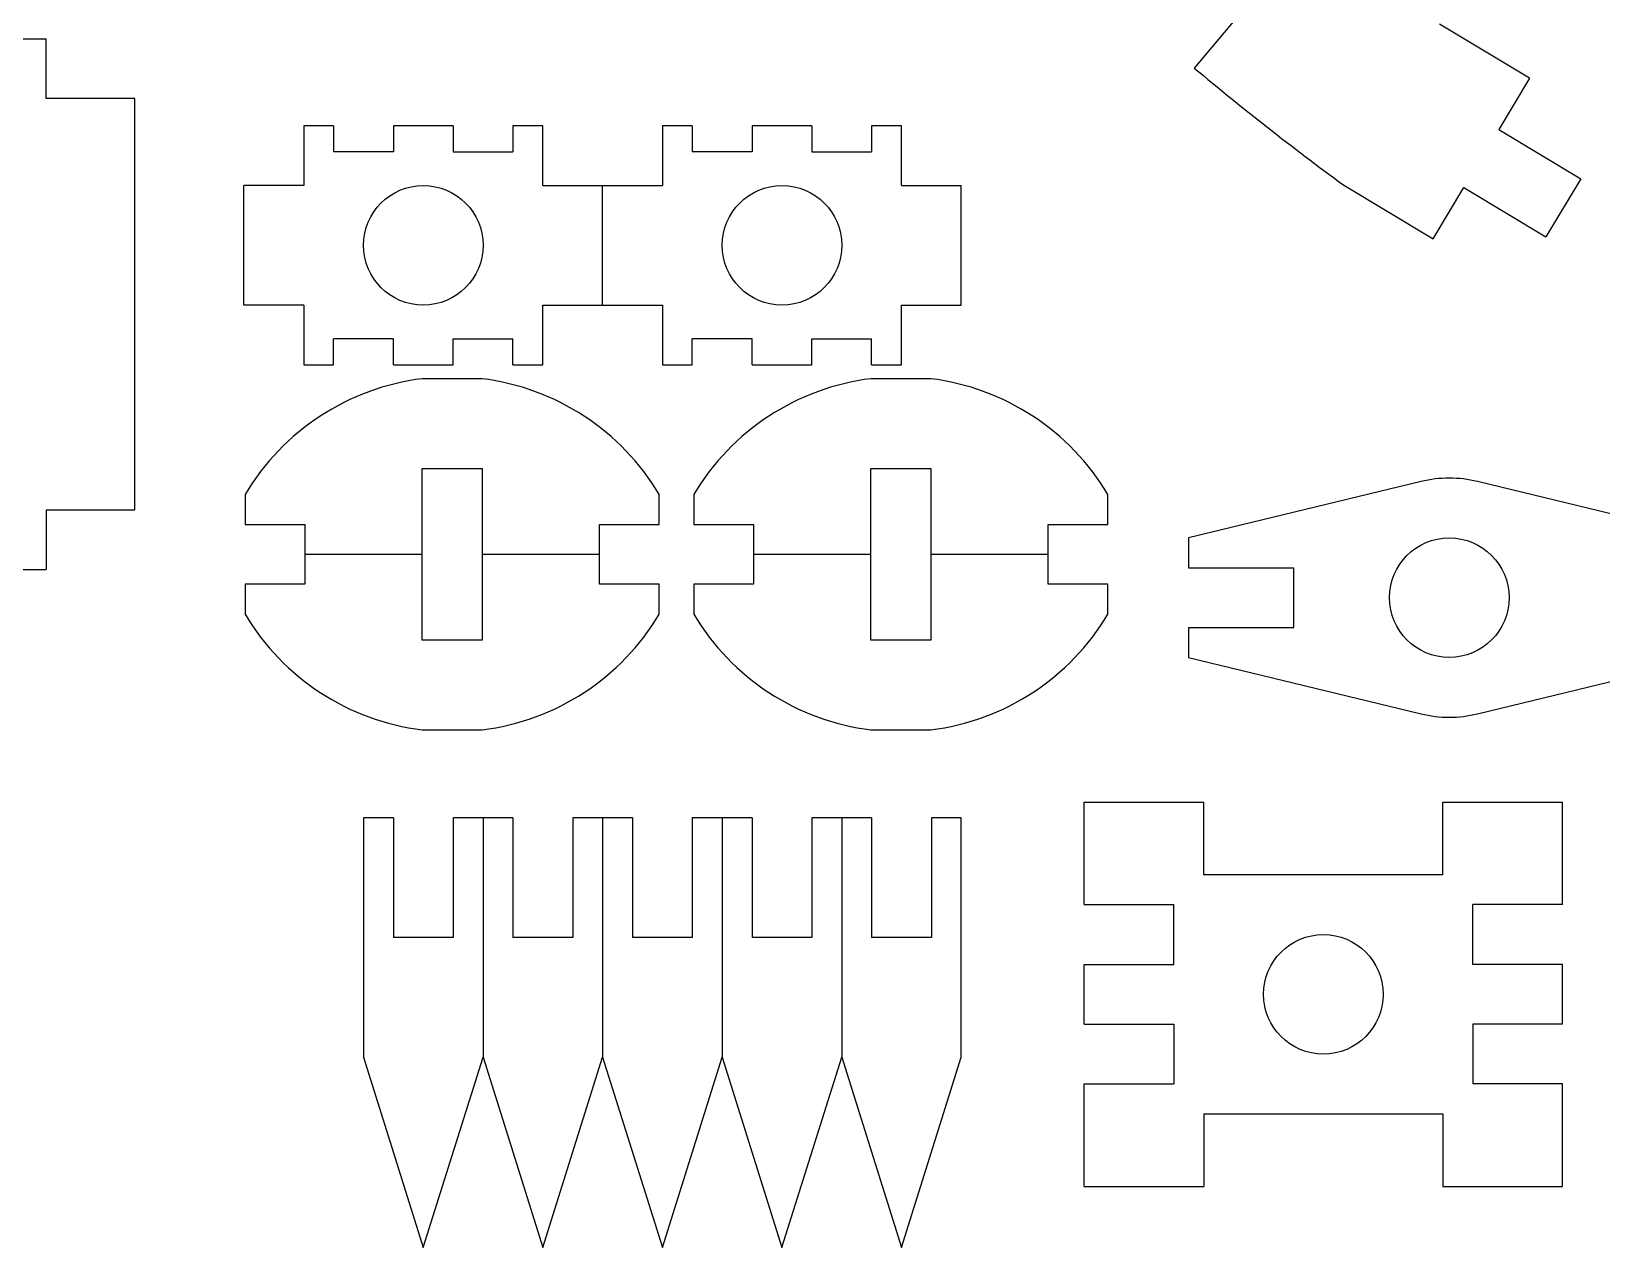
# Model space of a CAD drawing. Header units: inches. Extents: x -2.8 to 8.9, y -1.6 to 9.8.
# Drawn here: x 0.911 to 3.865, y 2.452 to 4.741 of the extents above; entities that cross this region are included whole.
import ezdxf

# ---------------------------------------------------------------- set-up
doc = ezdxf.new("R2010")
doc.units = ezdxf.units.IN
doc.header["$MEASUREMENT"] = 0
doc.layers.add('Capa 1', color=7, linetype='Continuous')

# ---------------------------------------------------------------- blocks, each defined once
blk = doc.blocks.new('block 32')
at = {"layer": 'Capa 1', "color": 7, "lineweight": 25, "true_color": 0xffffff}
blk.add_lwpolyline([(110.52, 384.05), (110.52, 461.45)], dxfattribs=at)
blk = doc.blocks.new('block 155')
at = {"layer": 'Capa 1', "color": 7, "lineweight": 25, "true_color": 0xffffff}
blk.add_lwpolyline([(131.28, 386.92), (131.28, 381.3)], dxfattribs=at)
blk = doc.blocks.new('block 156')
at = {"layer": 'Capa 1', "color": 7, "lineweight": 25, "true_color": 0xffffff}
blk.add_lwpolyline([(131.28, 370.05), (131.28, 364.42)], dxfattribs=at)
blk = doc.blocks.new('block 157')
at = {"layer": 'Capa 1', "color": 7, "lineweight": 25, "true_color": 0xffffff}
blk.add_lwpolyline([(142.53, 381.3), (142.53, 370.05)], dxfattribs=at)
blk = doc.blocks.new('block 158')
at = {"layer": 'Capa 1', "color": 7, "lineweight": 25, "true_color": 0xffffff}
blk.add_lwpolyline([(153.56, 281.06), (164.81, 245.2)], dxfattribs=at)
blk = doc.blocks.new('block 159')
at = {"layer": 'Capa 1', "color": 7, "lineweight": 25, "true_color": 0xffffff}
blk.add_lwpolyline([(147.94, 456.33), (147.94, 451.4)], dxfattribs=at)
blk = doc.blocks.new('block 160')
at = {"layer": 'Capa 1', "color": 7, "lineweight": 25, "true_color": 0xffffff}
blk.add_lwpolyline([(147.94, 411.33), (147.94, 416.26)], dxfattribs=at)
blk = doc.blocks.new('block 161')
at = {"layer": 'Capa 1', "color": 7, "lineweight": 25, "true_color": 0xffffff}
blk.add_lwpolyline([(153.56, 326.06), (153.56, 281.06)], dxfattribs=at)
blk = doc.blocks.new('block 162')
at = {"layer": 'Capa 1', "color": 7, "lineweight": 25, "true_color": 0xffffff}
blk.add_lwpolyline([(159.19, 456.33), (159.19, 451.4)], dxfattribs=at)
blk = doc.blocks.new('block 163')
at = {"layer": 'Capa 1', "color": 7, "lineweight": 25, "true_color": 0xffffff}
blk.add_lwpolyline([(159.19, 411.33), (159.19, 416.26)], dxfattribs=at)
blk = doc.blocks.new('block 164')
at = {"layer": 'Capa 1', "color": 7, "lineweight": 25, "true_color": 0xffffff}
blk.add_lwpolyline([(176.06, 281.06), (187.31, 245.2)], dxfattribs=at)
blk = doc.blocks.new('block 165')
at = {"layer": 'Capa 1', "color": 7, "lineweight": 25, "true_color": 0xffffff}
blk.add_lwpolyline([(164.63, 359.49), (164.63, 391.85)], dxfattribs=at)
blk = doc.blocks.new('block 166')
at = {"layer": 'Capa 1', "color": 7, "lineweight": 25, "true_color": 0xffffff}
blk.add_lwpolyline([(170.44, 456.33), (170.44, 451.4)], dxfattribs=at)
blk = doc.blocks.new('block 167')
at = {"layer": 'Capa 1', "color": 7, "lineweight": 25, "true_color": 0xffffff}
blk.add_lwpolyline([(170.44, 411.33), (170.44, 416.26)], dxfattribs=at)
blk = doc.blocks.new('block 168')
at = {"layer": 'Capa 1', "color": 7, "lineweight": 25, "true_color": 0xffffff}
blk.add_lwpolyline([(175.88, 391.85), (175.88, 359.49)], dxfattribs=at)
blk = doc.blocks.new('block 169')
at = {"layer": 'Capa 1', "color": 7, "lineweight": 25, "true_color": 0xffffff}
blk.add_lwpolyline([(176.06, 326.06), (176.06, 281.06)], dxfattribs=at)
blk = doc.blocks.new('block 170')
at = {"layer": 'Capa 1', "color": 7, "lineweight": 25, "true_color": 0xffffff}
blk.add_lwpolyline([(181.69, 456.33), (181.69, 451.4)], dxfattribs=at)
blk = doc.blocks.new('block 171')
at = {"layer": 'Capa 1', "color": 7, "lineweight": 25, "true_color": 0xffffff}
blk.add_lwpolyline([(181.69, 411.33), (181.69, 416.26)], dxfattribs=at)
blk = doc.blocks.new('block 172')
at = {"layer": 'Capa 1', "color": 7, "lineweight": 25, "true_color": 0xffffff}
blk.add_lwpolyline([(198.56, 281.06), (209.81, 245.2)], dxfattribs=at)
blk = doc.blocks.new('block 173')
at = {"layer": 'Capa 1', "color": 7, "lineweight": 25, "true_color": 0xffffff}
blk.add_lwpolyline([(197.97, 370.05), (197.97, 381.3)], dxfattribs=at)
blk = doc.blocks.new('block 174')
at = {"layer": 'Capa 1', "color": 7, "lineweight": 25, "true_color": 0xffffff}
blk.add_lwpolyline([(198.56, 326.06), (198.56, 281.06)], dxfattribs=at)
blk = doc.blocks.new('block 175')
at = {"layer": 'Capa 1', "color": 7, "lineweight": 25, "true_color": 0xffffff}
blk.add_lwpolyline([(221.06, 281.06), (232.31, 245.2)], dxfattribs=at)
blk = doc.blocks.new('block 176')
at = {"layer": 'Capa 1', "color": 7, "lineweight": 25, "true_color": 0xffffff}
blk.add_lwpolyline([(209.22, 364.42), (209.22, 370.05)], dxfattribs=at)
blk = doc.blocks.new('block 177')
at = {"layer": 'Capa 1', "color": 7, "lineweight": 25, "true_color": 0xffffff}
blk.add_lwpolyline([(209.22, 381.3), (209.22, 386.92)], dxfattribs=at)
blk = doc.blocks.new('block 178')
at = {"layer": 'Capa 1', "color": 7, "lineweight": 25, "true_color": 0xffffff}
blk.add_lwpolyline([(215.44, 456.33), (215.44, 451.4)], dxfattribs=at)
blk = doc.blocks.new('block 179')
at = {"layer": 'Capa 1', "color": 7, "lineweight": 25, "true_color": 0xffffff}
blk.add_lwpolyline([(215.44, 411.33), (215.44, 416.26)], dxfattribs=at)
blk = doc.blocks.new('block 180')
at = {"layer": 'Capa 1', "color": 7, "lineweight": 25, "true_color": 0xffffff}
blk.add_lwpolyline([(215.7, 386.92), (215.7, 381.3)], dxfattribs=at)
blk = doc.blocks.new('block 181')
at = {"layer": 'Capa 1', "color": 7, "lineweight": 25, "true_color": 0xffffff}
blk.add_lwpolyline([(215.7, 370.05), (215.7, 364.42)], dxfattribs=at)
blk = doc.blocks.new('block 182')
at = {"layer": 'Capa 1', "color": 7, "lineweight": 25, "true_color": 0xffffff}
blk.add_lwpolyline([(221.06, 326.06), (221.06, 281.06)], dxfattribs=at)
blk = doc.blocks.new('block 183')
at = {"layer": 'Capa 1', "color": 7, "lineweight": 25, "true_color": 0xffffff}
blk.add_lwpolyline([(164.81, 245.2), (176.06, 281.06)], dxfattribs=at)
blk = doc.blocks.new('block 184')
at = {"layer": 'Capa 1', "color": 7, "lineweight": 25, "true_color": 0xffffff}
blk.add_lwpolyline([(226.69, 456.33), (226.69, 451.4)], dxfattribs=at)
blk = doc.blocks.new('block 185')
at = {"layer": 'Capa 1', "color": 7, "lineweight": 25, "true_color": 0xffffff}
blk.add_lwpolyline([(226.69, 411.33), (226.69, 416.26)], dxfattribs=at)
blk = doc.blocks.new('block 186')
at = {"layer": 'Capa 1', "color": 7, "lineweight": 25, "true_color": 0xffffff}
blk.add_lwpolyline([(226.95, 381.3), (226.95, 370.05)], dxfattribs=at)
blk = doc.blocks.new('block 187')
at = {"layer": 'Capa 1', "color": 7, "lineweight": 25, "true_color": 0xffffff}
blk.add_lwpolyline([(237.94, 456.33), (237.94, 451.4)], dxfattribs=at)
blk = doc.blocks.new('block 188')
at = {"layer": 'Capa 1', "color": 7, "lineweight": 25, "true_color": 0xffffff}
blk.add_lwpolyline([(237.94, 411.33), (237.94, 416.26)], dxfattribs=at)
blk = doc.blocks.new('block 189')
at = {"layer": 'Capa 1', "color": 7, "lineweight": 25, "true_color": 0xffffff}
blk.add_lwpolyline([(187.31, 245.2), (198.56, 281.06)], dxfattribs=at)
blk = doc.blocks.new('block 190')
at = {"layer": 'Capa 1', "color": 7, "lineweight": 25, "true_color": 0xffffff}
blk.add_lwpolyline([(243.56, 281.06), (254.81, 245.2)], dxfattribs=at)
blk = doc.blocks.new('block 191')
at = {"layer": 'Capa 1', "color": 7, "lineweight": 25, "true_color": 0xffffff}
blk.add_lwpolyline([(243.56, 326.06), (243.56, 281.06)], dxfattribs=at)
blk = doc.blocks.new('block 192')
at = {"layer": 'Capa 1', "color": 7, "lineweight": 25, "true_color": 0xffffff}
blk.add_lwpolyline([(249.05, 359.49), (249.05, 391.85)], dxfattribs=at)
blk = doc.blocks.new('block 193')
at = {"layer": 'Capa 1', "color": 7, "lineweight": 25, "true_color": 0xffffff}
blk.add_lwpolyline([(249.19, 456.33), (249.19, 451.4)], dxfattribs=at)
blk = doc.blocks.new('block 194')
at = {"layer": 'Capa 1', "color": 7, "lineweight": 25, "true_color": 0xffffff}
blk.add_lwpolyline([(249.19, 411.33), (249.19, 416.26)], dxfattribs=at)
blk = doc.blocks.new('block 195')
at = {"layer": 'Capa 1', "color": 7, "lineweight": 25, "true_color": 0xffffff}
blk.add_lwpolyline([(260.3, 391.85), (260.3, 359.49)], dxfattribs=at)
blk = doc.blocks.new('block 196')
at = {"layer": 'Capa 1', "color": 7, "lineweight": 25, "true_color": 0xffffff}
blk.add_lwpolyline([(209.81, 245.2), (221.06, 281.06)], dxfattribs=at)
blk = doc.blocks.new('block 197')
at = {"layer": 'Capa 1', "color": 7, "lineweight": 25, "true_color": 0xffffff}
blk.add_lwpolyline([(266.06, 281.06), (266.06, 326.06)], dxfattribs=at)
blk = doc.blocks.new('block 198')
at = {"layer": 'Capa 1', "color": 7, "lineweight": 25, "true_color": 0xffffff}
blk.add_lwpolyline([(232.31, 245.2), (243.56, 281.06)], dxfattribs=at)
blk = doc.blocks.new('block 199')
at = {"layer": 'Capa 1', "color": 7, "lineweight": 25, "true_color": 0xffffff}
blk.add_lwpolyline([(332.47, 494.09), (309.9, 467.2)], dxfattribs=at)
blk = doc.blocks.new('block 200')
at = {"layer": 'Capa 1', "color": 7, "lineweight": 25, "true_color": 0xffffff}
blk.add_lwpolyline([(282.39, 370.05), (282.39, 381.3)], dxfattribs=at)
blk = doc.blocks.new('block 201')
at = {"layer": 'Capa 1', "color": 7, "lineweight": 25, "true_color": 0xffffff}
blk.add_lwpolyline([(289.2, 256.69), (289.2, 276)], dxfattribs=at)
blk = doc.blocks.new('block 202')
at = {"layer": 'Capa 1', "color": 7, "lineweight": 25, "true_color": 0xffffff}
blk.add_lwpolyline([(289.2, 287.25), (289.2, 298.5)], dxfattribs=at)
blk = doc.blocks.new('block 203')
at = {"layer": 'Capa 1', "color": 7, "lineweight": 25, "true_color": 0xffffff}
blk.add_lwpolyline([(289.2, 309.75), (289.2, 329.05)], dxfattribs=at)
blk = doc.blocks.new('block 204')
at = {"layer": 'Capa 1', "color": 7, "lineweight": 25, "true_color": 0xffffff}
blk.add_lwpolyline([(293.64, 364.42), (293.64, 370.05)], dxfattribs=at)
blk = doc.blocks.new('block 205')
at = {"layer": 'Capa 1', "color": 7, "lineweight": 25, "true_color": 0xffffff}
blk.add_lwpolyline([(293.64, 381.3), (293.64, 386.92)], dxfattribs=at)
blk = doc.blocks.new('block 206')
at = {"layer": 'Capa 1', "color": 7, "lineweight": 25, "true_color": 0xffffff}
blk.add_lwpolyline([(254.81, 245.2), (266.06, 281.06)], dxfattribs=at)
blk = doc.blocks.new('block 207')
at = {"layer": 'Capa 1', "color": 7, "lineweight": 25, "true_color": 0xffffff}
blk.add_lwpolyline([(289.2, 256.69), (311.7, 256.69)], dxfattribs=at)
blk = doc.blocks.new('block 208')
at = {"layer": 'Capa 1', "color": 7, "lineweight": 25, "true_color": 0xffffff}
blk.add_lwpolyline([(356.7, 256.69), (379.2, 256.69)], dxfattribs=at)
blk = doc.blocks.new('block 209')
at = {"layer": 'Capa 1', "color": 7, "lineweight": 25, "true_color": 0xffffff}
blk.add_lwpolyline([(311.7, 270.37), (356.7, 270.37)], dxfattribs=at)
blk = doc.blocks.new('block 210')
at = {"layer": 'Capa 1', "color": 7, "lineweight": 25, "true_color": 0xffffff}
blk.add_lwpolyline([(306.07, 287.25), (306.07, 276)], dxfattribs=at)
blk = doc.blocks.new('block 211')
at = {"layer": 'Capa 1', "color": 7, "lineweight": 25, "true_color": 0xffffff}
blk.add_lwpolyline([(306.07, 298.5), (306.07, 309.75)], dxfattribs=at)
blk = doc.blocks.new('block 212')
at = {"layer": 'Capa 1', "color": 7, "lineweight": 25, "true_color": 0xffffff}
blk.add_lwpolyline([(311.7, 270.37), (311.7, 256.69)], dxfattribs=at)
blk = doc.blocks.new('block 213')
at = {"layer": 'Capa 1', "color": 7, "lineweight": 25, "true_color": 0xffffff}
blk.add_lwpolyline([(311.7, 315.37), (311.7, 329.05)], dxfattribs=at)
blk = doc.blocks.new('block 214')
at = {"layer": 'Capa 1', "color": 7, "lineweight": 25, "true_color": 0xffffff}
blk.add_lwpolyline([(379.2, 276), (362.32, 276)], dxfattribs=at)
blk = doc.blocks.new('block 215')
at = {"layer": 'Capa 1', "color": 7, "lineweight": 25, "true_color": 0xffffff}
blk.add_lwpolyline([(289.2, 276), (306.07, 276)], dxfattribs=at)
blk = doc.blocks.new('block 216')
at = {"layer": 'Capa 1', "color": 7, "lineweight": 25, "true_color": 0xffffff}
blk.add_lwpolyline([(379.2, 287.25), (362.32, 287.25)], dxfattribs=at)
blk = doc.blocks.new('block 217')
at = {"layer": 'Capa 1', "color": 7, "lineweight": 25, "true_color": 0xffffff}
blk.add_lwpolyline([(289.2, 287.25), (306.07, 287.25)], dxfattribs=at)
blk = doc.blocks.new('block 218')
at = {"layer": 'Capa 1', "color": 7, "lineweight": 25, "true_color": 0xffffff}
blk.add_lwpolyline([(379.2, 298.5), (362.32, 298.5)], dxfattribs=at)
blk = doc.blocks.new('block 219')
at = {"layer": 'Capa 1', "color": 7, "lineweight": 25, "true_color": 0xffffff}
blk.add_lwpolyline([(289.2, 298.5), (306.07, 298.5)], dxfattribs=at)
blk = doc.blocks.new('block 220')
at = {"layer": 'Capa 1', "color": 7, "lineweight": 25, "true_color": 0xffffff}
blk.add_lwpolyline([(379.2, 309.75), (362.32, 309.75)], dxfattribs=at)
blk = doc.blocks.new('block 221')
at = {"layer": 'Capa 1', "color": 7, "lineweight": 25, "true_color": 0xffffff}
blk.add_lwpolyline([(289.2, 309.75), (306.07, 309.75)], dxfattribs=at)
blk = doc.blocks.new('block 222')
at = {"layer": 'Capa 1', "color": 7, "lineweight": 25, "true_color": 0xffffff}
blk.add_lwpolyline([(356.7, 270.37), (356.7, 256.69)], dxfattribs=at)
blk = doc.blocks.new('block 223')
at = {"layer": 'Capa 1', "color": 7, "lineweight": 25, "true_color": 0xffffff}
blk.add_lwpolyline([(356.7, 315.37), (356.7, 329.05)], dxfattribs=at)
blk = doc.blocks.new('block 224')
at = {"layer": 'Capa 1', "color": 7, "lineweight": 25, "true_color": 0xffffff}
blk.add_lwpolyline([(356.7, 315.37), (311.7, 315.37)], dxfattribs=at)
blk = doc.blocks.new('block 225')
at = {"layer": 'Capa 1', "color": 7, "lineweight": 25, "true_color": 0xffffff}
blk.add_lwpolyline([(289.2, 329.05), (311.7, 329.05)], dxfattribs=at)
blk = doc.blocks.new('block 226')
at = {"layer": 'Capa 1', "color": 7, "lineweight": 25, "true_color": 0xffffff}
blk.add_lwpolyline([(356.7, 329.05), (379.2, 329.05)], dxfattribs=at)
blk = doc.blocks.new('block 227')
at = {"layer": 'Capa 1', "color": 7, "lineweight": 25, "true_color": 0xffffff}
blk.add_lwpolyline([(362.32, 287.25), (362.32, 276)], dxfattribs=at)
blk = doc.blocks.new('block 228')
at = {"layer": 'Capa 1', "color": 7, "lineweight": 25, "true_color": 0xffffff}
blk.add_lwpolyline([(362.32, 298.5), (362.32, 309.75)], dxfattribs=at)
blk = doc.blocks.new('block 229')
at = {"layer": 'Capa 1', "color": 7, "lineweight": 25, "true_color": 0xffffff}
blk.add_lwpolyline([(164.63, 342.62), (175.88, 342.62)], dxfattribs=at)
blk = doc.blocks.new('block 230')
at = {"layer": 'Capa 1', "color": 7, "lineweight": 25, "true_color": 0xffffff}
blk.add_lwpolyline([(249.05, 342.62), (260.3, 342.62)], dxfattribs=at)
blk = doc.blocks.new('block 231')
at = {"layer": 'Capa 1', "color": 7, "lineweight": 25, "true_color": 0xffffff}
blk.add_lwpolyline([(379.2, 256.69), (379.2, 276)], dxfattribs=at)
blk = doc.blocks.new('block 232')
at = {"layer": 'Capa 1', "color": 7, "lineweight": 25, "true_color": 0xffffff}
blk.add_lwpolyline([(379.2, 287.25), (379.2, 298.5)], dxfattribs=at)
blk = doc.blocks.new('block 233')
at = {"layer": 'Capa 1', "color": 7, "lineweight": 25, "true_color": 0xffffff}
blk.add_lwpolyline([(379.2, 309.75), (379.2, 329.05)], dxfattribs=at)
blk = doc.blocks.new('block 234')
at = {"layer": 'Capa 1', "color": 7, "lineweight": 25, "true_color": 0xffffff}
blk.add_lwpolyline([(260.3, 359.49), (249.05, 359.49)], dxfattribs=at)
blk = doc.blocks.new('block 235')
at = {"layer": 'Capa 1', "color": 7, "lineweight": 25, "true_color": 0xffffff}
blk.add_lwpolyline([(175.88, 359.49), (164.63, 359.49)], dxfattribs=at)
blk = doc.blocks.new('block 236')
at = {"layer": 'Capa 1', "color": 7, "lineweight": 25, "true_color": 0xffffff}
blk.add_lwpolyline([(293.64, 370.05), (282.39, 370.05)], dxfattribs=at)
blk = doc.blocks.new('block 237')
at = {"layer": 'Capa 1', "color": 7, "lineweight": 25, "true_color": 0xffffff}
blk.add_lwpolyline([(226.95, 370.05), (215.7, 370.05)], dxfattribs=at)
blk = doc.blocks.new('block 238')
at = {"layer": 'Capa 1', "color": 7, "lineweight": 25, "true_color": 0xffffff}
blk.add_lwpolyline([(209.22, 370.05), (197.97, 370.05)], dxfattribs=at)
blk = doc.blocks.new('block 239')
at = {"layer": 'Capa 1', "color": 7, "lineweight": 25, "true_color": 0xffffff}
blk.add_lwpolyline([(142.53, 370.05), (131.28, 370.05)], dxfattribs=at)
blk = doc.blocks.new('block 240')
at = {"layer": 'Capa 1', "color": 7, "lineweight": 25, "true_color": 0xffffff}
blk.add_lwpolyline([(282.39, 375.67), (260.3, 375.67)], dxfattribs=at)
blk = doc.blocks.new('block 241')
at = {"layer": 'Capa 1', "color": 7, "lineweight": 25, "true_color": 0xffffff}
blk.add_lwpolyline([(249.05, 375.67), (226.95, 375.67)], dxfattribs=at)
blk = doc.blocks.new('block 242')
at = {"layer": 'Capa 1', "color": 7, "lineweight": 25, "true_color": 0xffffff}
blk.add_lwpolyline([(197.97, 375.67), (175.88, 375.67)], dxfattribs=at)
blk = doc.blocks.new('block 243')
at = {"layer": 'Capa 1', "color": 7, "lineweight": 25, "true_color": 0xffffff}
blk.add_lwpolyline([(164.63, 375.67), (142.53, 375.67)], dxfattribs=at)
blk = doc.blocks.new('block 244')
at = {"layer": 'Capa 1', "color": 7, "lineweight": 25, "true_color": 0xffffff}
blk.add_lwpolyline([(131.28, 381.3), (142.53, 381.3)], dxfattribs=at)
blk = doc.blocks.new('block 245')
at = {"layer": 'Capa 1', "color": 7, "lineweight": 25, "true_color": 0xffffff}
blk.add_lwpolyline([(197.97, 381.3), (209.22, 381.3)], dxfattribs=at)
blk = doc.blocks.new('block 246')
at = {"layer": 'Capa 1', "color": 7, "lineweight": 25, "true_color": 0xffffff}
blk.add_lwpolyline([(215.7, 381.3), (226.95, 381.3)], dxfattribs=at)
blk = doc.blocks.new('block 247')
at = {"layer": 'Capa 1', "color": 7, "lineweight": 25, "true_color": 0xffffff}
blk.add_lwpolyline([(282.39, 381.3), (293.64, 381.3)], dxfattribs=at)
blk = doc.blocks.new('block 248')
at = {"layer": 'Capa 1', "color": 7, "lineweight": 25, "true_color": 0xffffff}
blk.add_lwpolyline([(164.63, 391.85), (175.88, 391.85)], dxfattribs=at)
blk = doc.blocks.new('block 249')
at = {"layer": 'Capa 1', "color": 7, "lineweight": 25, "true_color": 0xffffff}
blk.add_lwpolyline([(249.05, 391.85), (260.3, 391.85)], dxfattribs=at)
blk = doc.blocks.new('block 250')
at = {"layer": 'Capa 1', "color": 7, "lineweight": 25, "true_color": 0xffffff}
blk.add_lwpolyline([(260.3, 408.73), (249.05, 408.73)], dxfattribs=at)
blk = doc.blocks.new('block 251')
at = {"layer": 'Capa 1', "color": 7, "lineweight": 25, "true_color": 0xffffff}
blk.add_lwpolyline([(175.88, 408.73), (164.63, 408.73)], dxfattribs=at)
blk = doc.blocks.new('block 252')
at = {"layer": 'Capa 1', "color": 7, "lineweight": 25, "true_color": 0xffffff}
blk.add_lwpolyline([(142.3125, 411.328125), (147.9375, 411.328125)], dxfattribs=at)
blk = doc.blocks.new('block 253')
at = {"layer": 'Capa 1', "color": 7, "lineweight": 25, "true_color": 0xffffff}
blk.add_lwpolyline([(159.1875, 411.328125), (170.4375, 411.328125)], dxfattribs=at)
blk = doc.blocks.new('block 254')
at = {"layer": 'Capa 1', "color": 7, "lineweight": 25, "true_color": 0xffffff}
blk.add_lwpolyline([(181.6875, 411.328125), (187.3125, 411.328125)], dxfattribs=at)
blk = doc.blocks.new('block 255')
at = {"layer": 'Capa 1', "color": 7, "lineweight": 25, "true_color": 0xffffff}
blk.add_lwpolyline([(209.8125, 411.328125), (215.4375, 411.328125)], dxfattribs=at)
blk = doc.blocks.new('block 256')
at = {"layer": 'Capa 1', "color": 7, "lineweight": 25, "true_color": 0xffffff}
blk.add_lwpolyline([(226.6875, 411.328125), (237.9375, 411.328125)], dxfattribs=at)
blk = doc.blocks.new('block 257')
at = {"layer": 'Capa 1', "color": 7, "lineweight": 25, "true_color": 0xffffff}
blk.add_lwpolyline([(249.1875, 411.328125), (254.8125, 411.328125)], dxfattribs=at)
blk = doc.blocks.new('block 258')
at = {"layer": 'Capa 1', "color": 7, "lineweight": 25, "true_color": 0xffffff}
blk.add_lwpolyline([(226.69, 416.26), (215.44, 416.26)], dxfattribs=at)
blk = doc.blocks.new('block 259')
at = {"layer": 'Capa 1', "color": 7, "lineweight": 25, "true_color": 0xffffff}
blk.add_lwpolyline([(159.19, 416.26), (147.94, 416.26)], dxfattribs=at)
blk = doc.blocks.new('block 260')
at = {"layer": 'Capa 1', "color": 7, "lineweight": 25, "true_color": 0xffffff}
blk.add_lwpolyline([(170.44, 416.26), (181.69, 416.26)], dxfattribs=at)
blk = doc.blocks.new('block 261')
at = {"layer": 'Capa 1', "color": 7, "lineweight": 25, "true_color": 0xffffff}
blk.add_lwpolyline([(237.94, 416.26), (249.19, 416.26)], dxfattribs=at)
blk = doc.blocks.new('block 262')
at = {"layer": 'Capa 1', "color": 7, "lineweight": 25, "true_color": 0xffffff}
blk.add_lwpolyline([(226.69, 451.4), (215.44, 451.4)], dxfattribs=at)
blk = doc.blocks.new('block 263')
at = {"layer": 'Capa 1', "color": 7, "lineweight": 25, "true_color": 0xffffff}
blk.add_lwpolyline([(159.19, 451.4), (147.94, 451.4)], dxfattribs=at)
blk = doc.blocks.new('block 264')
at = {"layer": 'Capa 1', "color": 7, "lineweight": 25, "true_color": 0xffffff}
blk.add_lwpolyline([(170.44, 451.4), (181.69, 451.4)], dxfattribs=at)
blk = doc.blocks.new('block 265')
at = {"layer": 'Capa 1', "color": 7, "lineweight": 25, "true_color": 0xffffff}
blk.add_lwpolyline([(237.94, 451.4), (249.19, 451.4)], dxfattribs=at)
blk = doc.blocks.new('block 266')
at = {"layer": 'Capa 1', "color": 7, "lineweight": 25, "true_color": 0xffffff}
blk.add_lwpolyline([(254.8125, 456.328125), (249.1875, 456.328125)], dxfattribs=at)
blk = doc.blocks.new('block 267')
at = {"layer": 'Capa 1', "color": 7, "lineweight": 25, "true_color": 0xffffff}
blk.add_lwpolyline([(237.9375, 456.328125), (226.6875, 456.328125)], dxfattribs=at)
blk = doc.blocks.new('block 268')
at = {"layer": 'Capa 1', "color": 7, "lineweight": 25, "true_color": 0xffffff}
blk.add_lwpolyline([(215.4375, 456.328125), (209.8125, 456.328125)], dxfattribs=at)
blk = doc.blocks.new('block 269')
at = {"layer": 'Capa 1', "color": 7, "lineweight": 25, "true_color": 0xffffff}
blk.add_lwpolyline([(187.3125, 456.328125), (181.6875, 456.328125)], dxfattribs=at)
blk = doc.blocks.new('block 270')
at = {"layer": 'Capa 1', "color": 7, "lineweight": 25, "true_color": 0xffffff}
blk.add_lwpolyline([(170.4375, 456.328125), (159.1875, 456.328125)], dxfattribs=at)
blk = doc.blocks.new('block 271')
at = {"layer": 'Capa 1', "color": 7, "lineweight": 25, "true_color": 0xffffff}
blk.add_lwpolyline([(147.9375, 456.328125), (142.3125, 456.328125)], dxfattribs=at)
blk = doc.blocks.new('block 540')
at = {"layer": 'Capa 1', "color": 7, "lineweight": 25, "true_color": 0xffffff}
blk.add_open_spline([(309.9, 467.2), (318.99, 459.58), (328.32, 452.26), (337.88, 445.26)], degree=3, dxfattribs=at)
blk = doc.blocks.new('block 543')
at = {"layer": 'Capa 1', "color": 7, "lineweight": 25, "true_color": 0xffffff}
blk.add_open_spline([(293.64, 386.92), (286.49, 398.95), (274.18, 406.99), (260.3, 408.73)], degree=3, dxfattribs=at)
blk = doc.blocks.new('block 544')
at = {"layer": 'Capa 1', "color": 7, "lineweight": 25, "true_color": 0xffffff}
blk.add_open_spline([(249.05, 408.73), (235.17, 406.99), (222.86, 398.95), (215.71, 386.92)], degree=3, dxfattribs=at)
blk = doc.blocks.new('block 545')
at = {"layer": 'Capa 1', "color": 7, "lineweight": 25, "true_color": 0xffffff}
blk.add_open_spline([(209.22, 386.92), (202.07, 398.95), (189.76, 406.99), (175.88, 408.73)], degree=3, dxfattribs=at)
blk = doc.blocks.new('block 546')
at = {"layer": 'Capa 1', "color": 7, "lineweight": 25, "true_color": 0xffffff}
blk.add_open_spline([(164.63, 408.73), (150.75, 406.99), (138.44, 398.95), (131.29, 386.92)], degree=3, dxfattribs=at)
blk = doc.blocks.new('block 547')
at = {"layer": 'Capa 1', "color": 7, "lineweight": 25, "true_color": 0xffffff}
blk.add_open_spline([(215.7, 364.42), (222.86, 352.4), (235.17, 344.35), (249.05, 342.62)], degree=3, dxfattribs=at)
blk = doc.blocks.new('block 548')
at = {"layer": 'Capa 1', "color": 7, "lineweight": 25, "true_color": 0xffffff}
blk.add_open_spline([(260.3, 342.62), (274.18, 344.35), (286.49, 352.4), (293.64, 364.42)], degree=3, dxfattribs=at)
blk = doc.blocks.new('block 549')
at = {"layer": 'Capa 1', "color": 7, "lineweight": 25, "true_color": 0xffffff}
blk.add_open_spline([(131.28, 364.42), (138.44, 352.4), (150.75, 344.35), (164.63, 342.62)], degree=3, dxfattribs=at)
blk = doc.blocks.new('block 550')
at = {"layer": 'Capa 1', "color": 7, "lineweight": 25, "true_color": 0xffffff}
blk.add_open_spline([(175.88, 342.62), (189.76, 344.35), (202.07, 352.4), (209.22, 364.42)], degree=3, dxfattribs=at)
blk = doc.blocks.new('block 551')
at = {"layer": 'Capa 1', "color": 7, "lineweight": 25, "true_color": 0xffffff}
blk.add_open_spline([(345.45, 292.87), (345.45, 299.09), (340.41, 304.12), (334.2, 304.12), (327.98, 304.12), (322.95, 299.09), (322.95, 292.87), (322.95, 286.66), (327.98, 281.62), (334.2, 281.62), (340.41, 281.62), (345.45, 286.66), (345.45, 292.87), (345.45, 292.87), (345.45, 292.87), (345.45, 292.87)], degree=3, knots=[0, 0, 0, 0, 1, 1, 1, 2, 2, 2, 3, 3, 3, 4, 4, 4, 5, 5, 5, 5], dxfattribs=at)
blk = doc.blocks.new('block 2')
at = {"layer": 'Capa 1'}
for name in ['block 199', 'block 540', 'block 32', 'block 271', 'block 159', 'block 162', 'block 270', 'block 166', 'block 170', 'block 269', 'block 268', 'block 178', 'block 184', 'block 267', 'block 187', 'block 193', 'block 266', 'block 263', 'block 264', 'block 262', 'block 265', 'block 160', 'block 259', 'block 163', 'block 167', 'block 260', 'block 171', 'block 179', 'block 258', 'block 185', 'block 188', 'block 261', 'block 194', 'block 252', 'block 253', 'block 254', 'block 255', 'block 256', 'block 257', 'block 546', 'block 251', 'block 545', 'block 544', 'block 250', 'block 543', 'block 165', 'block 248', 'block 168', 'block 192', 'block 249', 'block 195', 'block 155', 'block 177', 'block 180', 'block 205', 'block 244', 'block 157', 'block 173', 'block 245', 'block 246', 'block 186', 'block 200', 'block 247', 'block 243', 'block 242', 'block 241', 'block 240', 'block 156', 'block 239', 'block 238', 'block 176', 'block 181', 'block 237', 'block 236', 'block 204', 'block 549', 'block 550', 'block 547', 'block 548', 'block 235', 'block 234', 'block 229', 'block 230', 'block 203', 'block 225', 'block 213', 'block 223', 'block 226', 'block 233', 'block 161', 'block 169', 'block 174', 'block 182', 'block 191', 'block 197', 'block 224', 'block 221', 'block 211', 'block 220', 'block 228', 'block 551', 'block 202', 'block 219', 'block 218', 'block 232', 'block 217', 'block 210', 'block 216', 'block 227', 'block 158', 'block 183', 'block 164', 'block 189', 'block 172', 'block 196', 'block 175', 'block 198', 'block 190', 'block 206', 'block 201', 'block 215', 'block 214', 'block 231', 'block 209', 'block 212', 'block 222', 'block 207', 'block 208']:
    blk.add_blockref(name, (0, 0), dxfattribs=at)
blk = doc.blocks.new('block 651')
at = {"layer": 'Capa 1', "color": 7, "lineweight": 25, "true_color": 0xffffff}
blk.add_lwpolyline([(71.38, 372.8), (93.88, 372.8)], dxfattribs=at)
blk = doc.blocks.new('block 659')
at = {"layer": 'Capa 1', "color": 7, "lineweight": 25, "true_color": 0xffffff}
blk.add_lwpolyline([(93.88, 384.05), (110.52, 384.05)], dxfattribs=at)
blk = doc.blocks.new('block 665')
at = {"layer": 'Capa 1', "color": 7, "lineweight": 25, "true_color": 0xffffff}
blk.add_lwpolyline([(93.88, 384.05), (93.88, 372.8)], dxfattribs=at)
blk = doc.blocks.new('block 666')
at = {"layer": 'Capa 1', "color": 7, "lineweight": 25, "true_color": 0xffffff}
blk.add_lwpolyline([(93.88, 461.45), (93.88, 472.7)], dxfattribs=at)
blk = doc.blocks.new('block 673')
at = {"layer": 'Capa 1', "color": 7, "lineweight": 25, "true_color": 0xffffff}
blk.add_lwpolyline([(110.52, 461.45), (93.88, 461.45)], dxfattribs=at)
blk = doc.blocks.new('block 687')
at = {"layer": 'Capa 1', "color": 7, "lineweight": 25, "true_color": 0xffffff}
blk.add_lwpolyline([(71.38, 472.7), (93.88, 472.7)], dxfattribs=at)
blk = doc.blocks.new('block 859')
at = {"layer": 'Capa 1', "color": 7, "lineweight": 25, "true_color": 0xffffff}
blk.add_lwpolyline([(131.0625, 422.578125), (131.0625, 445.078125)], dxfattribs=at)
blk = doc.blocks.new('block 860')
at = {"layer": 'Capa 1', "color": 7, "lineweight": 25, "true_color": 0xffffff}
blk.add_lwpolyline([(142.3125, 456.328125), (142.3125, 445.078125)], dxfattribs=at)
blk = doc.blocks.new('block 861')
at = {"layer": 'Capa 1', "color": 7, "lineweight": 25, "true_color": 0xffffff}
blk.add_lwpolyline([(142.3125, 422.578125), (142.3125, 411.328125)], dxfattribs=at)
blk = doc.blocks.new('block 862')
at = {"layer": 'Capa 1', "color": 7, "lineweight": 25, "true_color": 0xffffff}
blk.add_lwpolyline([(159.19, 326.06), (159.19, 303.56)], dxfattribs=at)
blk = doc.blocks.new('block 863')
at = {"layer": 'Capa 1', "color": 7, "lineweight": 25, "true_color": 0xffffff}
blk.add_lwpolyline([(170.44, 326.06), (170.44, 303.56)], dxfattribs=at)
blk = doc.blocks.new('block 864')
at = {"layer": 'Capa 1', "color": 7, "lineweight": 25, "true_color": 0xffffff}
blk.add_lwpolyline([(181.69, 326.06), (181.69, 303.56)], dxfattribs=at)
blk = doc.blocks.new('block 865')
at = {"layer": 'Capa 1', "color": 7, "lineweight": 25, "true_color": 0xffffff}
blk.add_lwpolyline([(187.3125, 411.328125), (187.3125, 422.578125)], dxfattribs=at)
blk = doc.blocks.new('block 866')
at = {"layer": 'Capa 1', "color": 7, "lineweight": 25, "true_color": 0xffffff}
blk.add_lwpolyline([(187.3125, 445.078125), (187.3125, 456.328125)], dxfattribs=at)
blk = doc.blocks.new('block 867')
at = {"layer": 'Capa 1', "color": 7, "lineweight": 25, "true_color": 0xffffff}
blk.add_lwpolyline([(192.94, 326.06), (192.94, 303.56)], dxfattribs=at)
blk = doc.blocks.new('block 868')
at = {"layer": 'Capa 1', "color": 7, "lineweight": 25, "true_color": 0xffffff}
blk.add_lwpolyline([(198.5625, 422.578125), (198.5625, 445.078125)], dxfattribs=at)
blk = doc.blocks.new('block 869')
at = {"layer": 'Capa 1', "color": 7, "lineweight": 25, "true_color": 0xffffff}
blk.add_lwpolyline([(204.19, 326.06), (204.19, 303.56)], dxfattribs=at)
blk = doc.blocks.new('block 870')
at = {"layer": 'Capa 1', "color": 7, "lineweight": 25, "true_color": 0xffffff}
blk.add_lwpolyline([(209.8125, 456.328125), (209.8125, 445.078125)], dxfattribs=at)
blk = doc.blocks.new('block 871')
at = {"layer": 'Capa 1', "color": 7, "lineweight": 25, "true_color": 0xffffff}
blk.add_lwpolyline([(209.8125, 422.578125), (209.8125, 411.328125)], dxfattribs=at)
blk = doc.blocks.new('block 872')
at = {"layer": 'Capa 1', "color": 7, "lineweight": 25, "true_color": 0xffffff}
blk.add_lwpolyline([(215.44, 326.06), (215.44, 303.56)], dxfattribs=at)
blk = doc.blocks.new('block 873')
at = {"layer": 'Capa 1', "color": 7, "lineweight": 25, "true_color": 0xffffff}
blk.add_lwpolyline([(226.69, 326.06), (226.69, 303.56)], dxfattribs=at)
blk = doc.blocks.new('block 874')
at = {"layer": 'Capa 1', "color": 7, "lineweight": 25, "true_color": 0xffffff}
blk.add_lwpolyline([(237.94, 326.06), (237.94, 303.56)], dxfattribs=at)
blk = doc.blocks.new('block 875')
at = {"layer": 'Capa 1', "color": 7, "lineweight": 25, "true_color": 0xffffff}
blk.add_lwpolyline([(249.19, 326.06), (249.19, 303.56)], dxfattribs=at)
blk = doc.blocks.new('block 876')
at = {"layer": 'Capa 1', "color": 7, "lineweight": 25, "true_color": 0xffffff}
blk.add_lwpolyline([(254.8125, 411.328125), (254.8125, 422.578125)], dxfattribs=at)
blk = doc.blocks.new('block 877')
at = {"layer": 'Capa 1', "color": 7, "lineweight": 25, "true_color": 0xffffff}
blk.add_lwpolyline([(254.8125, 445.078125), (254.8125, 456.328125)], dxfattribs=at)
blk = doc.blocks.new('block 878')
at = {"layer": 'Capa 1', "color": 7, "lineweight": 25, "true_color": 0xffffff}
blk.add_lwpolyline([(260.44, 326.06), (260.44, 303.56)], dxfattribs=at)
blk = doc.blocks.new('block 879')
at = {"layer": 'Capa 1', "color": 7, "lineweight": 25, "true_color": 0xffffff}
blk.add_lwpolyline([(266.0625, 422.578125), (266.0625, 445.078125)], dxfattribs=at)
blk = doc.blocks.new('block 880')
at = {"layer": 'Capa 1', "color": 7, "lineweight": 25, "true_color": 0xffffff}
blk.add_lwpolyline([(308.83, 378.76), (308.83, 373.13)], dxfattribs=at)
blk = doc.blocks.new('block 881')
at = {"layer": 'Capa 1', "color": 7, "lineweight": 25, "true_color": 0xffffff}
blk.add_lwpolyline([(308.83, 361.88), (308.83, 356.26)], dxfattribs=at)
blk = doc.blocks.new('block 882')
at = {"layer": 'Capa 1', "color": 7, "lineweight": 25, "true_color": 0xffffff}
blk.add_lwpolyline([(328.63, 361.88), (328.63, 373.13)], dxfattribs=at)
blk = doc.blocks.new('block 883')
at = {"layer": 'Capa 1', "color": 7, "lineweight": 25, "true_color": 0xffffff}
blk.add_lwpolyline([(373.01, 465.28), (367.22, 455.64)], dxfattribs=at)
blk = doc.blocks.new('block 884')
at = {"layer": 'Capa 1', "color": 7, "lineweight": 25, "true_color": 0xffffff}
blk.add_lwpolyline([(354.85, 435.06), (360.65, 444.7)], dxfattribs=at)
blk = doc.blocks.new('block 885')
at = {"layer": 'Capa 1', "color": 7, "lineweight": 25, "true_color": 0xffffff}
blk.add_lwpolyline([(260.44, 303.56), (249.19, 303.56)], dxfattribs=at)
blk = doc.blocks.new('block 886')
at = {"layer": 'Capa 1', "color": 7, "lineweight": 25, "true_color": 0xffffff}
blk.add_lwpolyline([(237.94, 303.56), (226.69, 303.56)], dxfattribs=at)
blk = doc.blocks.new('block 887')
at = {"layer": 'Capa 1', "color": 7, "lineweight": 25, "true_color": 0xffffff}
blk.add_lwpolyline([(215.44, 303.56), (204.19, 303.56)], dxfattribs=at)
blk = doc.blocks.new('block 888')
at = {"layer": 'Capa 1', "color": 7, "lineweight": 25, "true_color": 0xffffff}
blk.add_lwpolyline([(192.94, 303.56), (181.69, 303.56)], dxfattribs=at)
blk = doc.blocks.new('block 889')
at = {"layer": 'Capa 1', "color": 7, "lineweight": 25, "true_color": 0xffffff}
blk.add_lwpolyline([(170.44, 303.56), (159.19, 303.56)], dxfattribs=at)
blk = doc.blocks.new('block 890')
at = {"layer": 'Capa 1', "color": 7, "lineweight": 25, "true_color": 0xffffff}
blk.add_lwpolyline([(382.65, 446.37), (376.08, 435.43)], dxfattribs=at)
blk = doc.blocks.new('block 891')
at = {"layer": 'Capa 1', "color": 7, "lineweight": 25, "true_color": 0xffffff}
blk.add_lwpolyline([(266.06, 326.06), (260.44, 326.06)], dxfattribs=at)
blk = doc.blocks.new('block 892')
at = {"layer": 'Capa 1', "color": 7, "lineweight": 25, "true_color": 0xffffff}
blk.add_lwpolyline([(249.19, 326.06), (237.94, 326.06)], dxfattribs=at)
blk = doc.blocks.new('block 893')
at = {"layer": 'Capa 1', "color": 7, "lineweight": 25, "true_color": 0xffffff}
blk.add_lwpolyline([(226.69, 326.06), (215.44, 326.06)], dxfattribs=at)
blk = doc.blocks.new('block 894')
at = {"layer": 'Capa 1', "color": 7, "lineweight": 25, "true_color": 0xffffff}
blk.add_lwpolyline([(204.19, 326.06), (192.94, 326.06)], dxfattribs=at)
blk = doc.blocks.new('block 895')
at = {"layer": 'Capa 1', "color": 7, "lineweight": 25, "true_color": 0xffffff}
blk.add_lwpolyline([(181.69, 326.06), (170.44, 326.06)], dxfattribs=at)
blk = doc.blocks.new('block 896')
at = {"layer": 'Capa 1', "color": 7, "lineweight": 25, "true_color": 0xffffff}
blk.add_lwpolyline([(159.19, 326.06), (153.56, 326.06)], dxfattribs=at)
blk = doc.blocks.new('block 898')
at = {"layer": 'Capa 1', "color": 7, "lineweight": 25, "true_color": 0xffffff}
blk.add_lwpolyline([(308.83, 356.26), (352.58, 345.65)], dxfattribs=at)
blk = doc.blocks.new('block 902')
at = {"layer": 'Capa 1', "color": 7, "lineweight": 25, "true_color": 0xffffff}
blk.add_lwpolyline([(363.19, 345.65), (406.93, 356.26)], dxfattribs=at)
blk = doc.blocks.new('block 905')
at = {"layer": 'Capa 1', "color": 7, "lineweight": 25, "true_color": 0xffffff}
blk.add_lwpolyline([(308.83, 361.88), (328.63, 361.88)], dxfattribs=at)
blk = doc.blocks.new('block 912')
at = {"layer": 'Capa 1', "color": 7, "lineweight": 25, "true_color": 0xffffff}
blk.add_lwpolyline([(308.83, 373.13), (328.63, 373.13)], dxfattribs=at)
blk = doc.blocks.new('block 917')
at = {"layer": 'Capa 1', "color": 7, "lineweight": 25, "true_color": 0xffffff}
blk.add_lwpolyline([(406.93, 378.76), (363.19, 389.38)], dxfattribs=at)
blk = doc.blocks.new('block 919')
at = {"layer": 'Capa 1', "color": 7, "lineweight": 25, "true_color": 0xffffff}
blk.add_lwpolyline([(352.58, 389.38), (308.83, 378.76)], dxfattribs=at)
blk = doc.blocks.new('block 923')
at = {"layer": 'Capa 1', "color": 7, "lineweight": 25, "true_color": 0xffffff}
blk.add_lwpolyline([(337.88, 445.26), (354.85, 435.06)], dxfattribs=at)
blk = doc.blocks.new('block 926')
at = {"layer": 'Capa 1', "color": 7, "lineweight": 25, "true_color": 0xffffff}
blk.add_lwpolyline([(142.3125, 422.578125), (131.0625, 422.578125)], dxfattribs=at)
blk = doc.blocks.new('block 927')
at = {"layer": 'Capa 1', "color": 7, "lineweight": 25, "true_color": 0xffffff}
blk.add_lwpolyline([(187.3125, 422.578125), (209.8125, 422.578125)], dxfattribs=at)
blk = doc.blocks.new('block 928')
at = {"layer": 'Capa 1', "color": 7, "lineweight": 25, "true_color": 0xffffff}
blk.add_lwpolyline([(254.8125, 422.578125), (266.0625, 422.578125)], dxfattribs=at)
blk = doc.blocks.new('block 930')
at = {"layer": 'Capa 1', "color": 7, "lineweight": 25, "true_color": 0xffffff}
blk.add_lwpolyline([(360.65, 444.7), (376.08, 435.43)], dxfattribs=at)
blk = doc.blocks.new('block 932')
at = {"layer": 'Capa 1', "color": 7, "lineweight": 25, "true_color": 0xffffff}
blk.add_lwpolyline([(367.22, 455.64), (382.65, 446.37)], dxfattribs=at)
blk = doc.blocks.new('block 936')
at = {"layer": 'Capa 1', "color": 7, "lineweight": 25, "true_color": 0xffffff}
blk.add_lwpolyline([(142.3125, 445.078125), (131.0625, 445.078125)], dxfattribs=at)
blk = doc.blocks.new('block 937')
at = {"layer": 'Capa 1', "color": 7, "lineweight": 25, "true_color": 0xffffff}
blk.add_lwpolyline([(187.3125, 445.078125), (209.8125, 445.078125)], dxfattribs=at)
blk = doc.blocks.new('block 938')
at = {"layer": 'Capa 1', "color": 7, "lineweight": 25, "true_color": 0xffffff}
blk.add_lwpolyline([(254.8125, 445.078125), (266.0625, 445.078125)], dxfattribs=at)
blk = doc.blocks.new('block 943')
at = {"layer": 'Capa 1', "color": 7, "lineweight": 25, "true_color": 0xffffff}
blk.add_lwpolyline([(373.01, 465.28), (356.04, 475.48)], dxfattribs=at)
blk = doc.blocks.new('block 1178')
at = {"layer": 'Capa 1', "color": 7, "lineweight": 25, "true_color": 0xffffff}
blk.add_open_spline([(363.19, 389.38), (359.7, 390.22), (356.06, 390.22), (352.58, 389.38)], degree=3, dxfattribs=at)
blk = doc.blocks.new('block 1179')
at = {"layer": 'Capa 1', "color": 7, "lineweight": 25, "true_color": 0xffffff}
blk.add_open_spline([(352.58, 345.65), (356.06, 344.8), (359.7, 344.8), (363.19, 345.65)], degree=3, dxfattribs=at)
blk = doc.blocks.new('block 1182')
at = {"layer": 'Capa 1', "color": 7, "lineweight": 25, "true_color": 0xffffff}
blk.add_open_spline([(176.06, 433.83), (176.06, 440.04), (171.03, 445.08), (164.81, 445.08), (158.6, 445.08), (153.56, 440.04), (153.56, 433.83), (153.56, 427.62), (158.6, 422.58), (164.81, 422.58), (171.03, 422.58), (176.06, 427.62), (176.06, 433.83), (176.06, 433.83), (176.06, 433.83), (176.06, 433.83)], degree=3, knots=[0, 0, 0, 0, 1, 1, 1, 2, 2, 2, 3, 3, 3, 4, 4, 4, 5, 5, 5, 5], dxfattribs=at)
blk = doc.blocks.new('block 1183')
at = {"layer": 'Capa 1', "color": 7, "lineweight": 25, "true_color": 0xffffff}
blk.add_open_spline([(243.56, 433.83), (243.56, 440.04), (238.53, 445.08), (232.31, 445.08), (226.1, 445.08), (221.06, 440.04), (221.06, 433.83), (221.06, 427.62), (226.1, 422.58), (232.31, 422.58), (238.53, 422.58), (243.56, 427.62), (243.56, 433.83), (243.56, 433.83), (243.56, 433.83), (243.56, 433.83)], degree=3, knots=[0, 0, 0, 0, 1, 1, 1, 2, 2, 2, 3, 3, 3, 4, 4, 4, 5, 5, 5, 5], dxfattribs=at)
blk = doc.blocks.new('block 1185')
at = {"layer": 'Capa 1', "color": 7, "lineweight": 25, "true_color": 0xffffff}
blk.add_open_spline([(369.13, 367.51), (369.13, 373.72), (364.1, 378.76), (357.88, 378.76), (351.67, 378.76), (346.63, 373.72), (346.63, 367.51), (346.63, 361.3), (351.67, 356.26), (357.88, 356.26), (364.1, 356.26), (369.13, 361.3), (369.13, 367.51), (369.13, 367.51), (369.13, 367.51), (369.13, 367.51)], degree=3, knots=[0, 0, 0, 0, 1, 1, 1, 2, 2, 2, 3, 3, 3, 4, 4, 4, 5, 5, 5, 5], dxfattribs=at)
blk = doc.blocks.new('block 577')
at = {"layer": 'Capa 1'}
for name in ['block 943', 'block 687', 'block 666', 'block 883', 'block 673', 'block 860', 'block 866', 'block 870', 'block 877', 'block 932', 'block 890', 'block 859', 'block 936', 'block 1182', 'block 937', 'block 868', 'block 1183', 'block 938', 'block 879', 'block 923', 'block 884', 'block 930', 'block 926', 'block 861', 'block 865', 'block 927', 'block 871', 'block 876', 'block 928', 'block 1178', 'block 919', 'block 917', 'block 659', 'block 665', 'block 880', 'block 1185', 'block 651', 'block 912', 'block 882', 'block 881', 'block 905', 'block 898', 'block 902', 'block 1179', 'block 896', 'block 862', 'block 863', 'block 895', 'block 864', 'block 867', 'block 894', 'block 869', 'block 872', 'block 893', 'block 873', 'block 874', 'block 892', 'block 875', 'block 878', 'block 891', 'block 889', 'block 888', 'block 887', 'block 886', 'block 885']:
    blk.add_blockref(name, (0, 0), dxfattribs=at)

msp = doc.modelspace()

# ---------------------------------------------------------------- block references
at = {"layer": 'Capa 1', "xscale": 0.01, "yscale": 0.01, "zscale": 0.01}
for name in ['block 2', 'block 577']:
    msp.add_blockref(name, (0, 0), dxfattribs=at)

doc.saveas('drawing.dxf')
